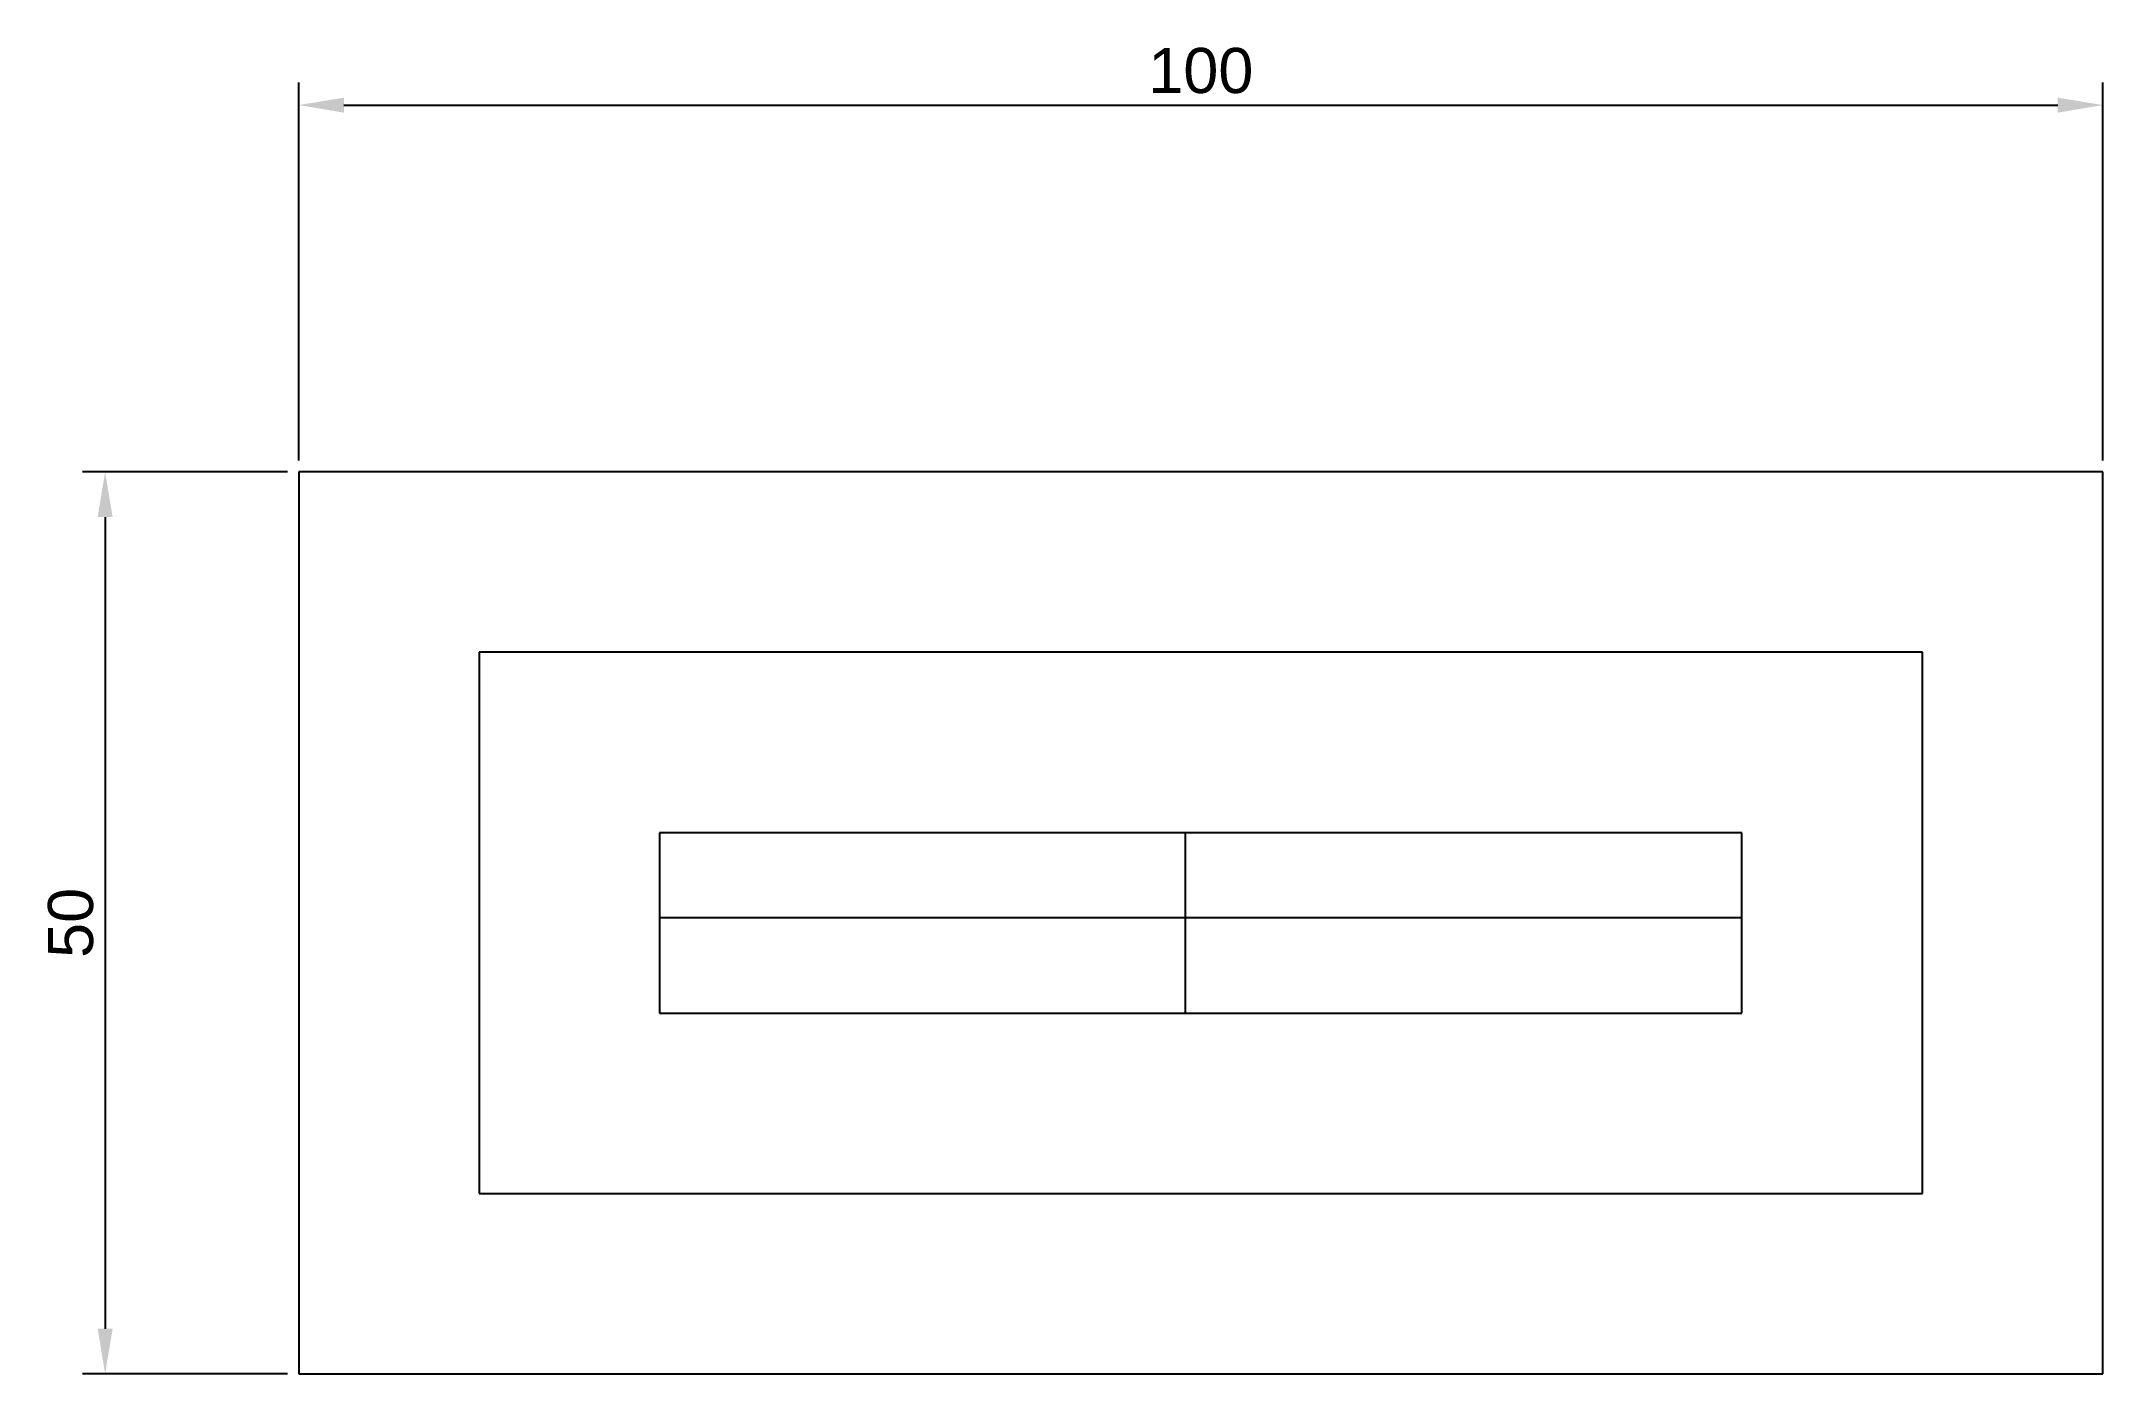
# Model space of a CAD drawing. Header units: millimetres. Extents: x 1376 to 1490, y 1983 to 2057.
import ezdxf

# ---------------------------------------------------------------- set-up
doc = ezdxf.new("R2010")
doc.units = ezdxf.units.MM
doc.styles.get("Standard").update_dxf_attribs({"font": 'arial.ttf'})
doc.dimstyles.new('ISO-25', dxfattribs={"dimtxt": 2.5, "dimasz": 2.5, "dimexe": 1.25, "dimexo": 0.625, "dimtad": 1, "dimtxsty": 'Standard', "dimcen": 2.5, "dimadec": 0, "dimazin": 0, "dimtfac": 1, "dimtmove": 0, "dimatfit": 3, "dimfxl": 1, "dimarcsym": 0})

# ---------------------------------------------------------------- blocks, each defined once
blk = doc.blocks.new('*D2')
at = {"color": 0, "lineweight": -2, "transparency": 16777216}
for p, q in [((1390.16, 2033.49), (1390.16, 2054.45)), ((1490.16, 2033.49), (1490.16, 2054.45)), ((1392.66, 2053.2), (1487.66, 2053.2))]:
    blk.add_line(p, q, dxfattribs=at)
at = {"color": 0, "transparency": 16777216}
for points in [[(1392.66, 2053.61), (1392.66, 2052.78), (1390.16, 2053.2)], [(1487.66, 2053.61), (1487.66, 2052.78), (1490.16, 2053.2)]]:
    blk.add_solid(points, dxfattribs=at)
at = {"layer": 'Defpoints', "color": 0, "transparency": 16777216}
for p in [(1490.16, 2053.2), (1390.16, 2032.86), (1490.16, 2032.86)]:
    blk.add_point(p, dxfattribs=at)
at = {"color": 0, "transparency": 16777216, "insert": (1440.16, 2055.1), "char_height": 2.5, "attachment_point": 5}
blk.add_mtext('100', dxfattribs=at)
blk = doc.blocks.new('*D3')
at = {"color": 0, "lineweight": -2, "transparency": 16777216}
for p, q in [((1389.53, 2032.86), (1378.17, 2032.86)), ((1379.42, 2030.36), (1379.42, 1985.36)), ((1389.53, 1982.86), (1378.17, 1982.86))]:
    blk.add_line(p, q, dxfattribs=at)
at = {"color": 0, "transparency": 16777216}
for points in [[(1379.01, 2030.36), (1379.84, 2030.36), (1379.42, 2032.86)], [(1379.01, 1985.36), (1379.84, 1985.36), (1379.42, 1982.86)]]:
    blk.add_solid(points, dxfattribs=at)
at = {"layer": 'Defpoints', "color": 0, "transparency": 16777216}
for p in [(1390.16, 2032.86), (1379.42, 1982.86), (1390.16, 1982.86)]:
    blk.add_point(p, dxfattribs=at)
at = {"color": 0, "transparency": 16777216, "insert": (1377.52, 2007.86), "char_height": 2.5, "attachment_point": 5, "rotation": 90}
blk.add_mtext('50', dxfattribs=at)

msp = doc.modelspace()

# ---------------------------------------------------------------- linework, layer by layer
at = {"color": 1}
for p, q in [((1490.158, 2032.861), (1390.158, 2032.861)), ((1390.158, 2032.861), (1390.158, 1982.861)), ((1490.158, 1982.861), (1490.158, 2032.861)), ((1480.158, 2022.861), (1400.158, 2022.861)), ((1400.158, 2022.861), (1400.158, 1992.861)), ((1480.158, 1992.861), (1480.158, 2022.861)), ((1400.158, 1992.861), (1480.158, 1992.861)), ((1390.158, 1982.861), (1490.158, 1982.861))]:
    msp.add_line(p, q, dxfattribs=at)
for p, q in [((1410.158, 2012.861), (1410.158, 2002.861)), ((1470.158, 2012.861), (1410.158, 2012.861)), ((1439.291, 2012.861), (1439.291, 2002.861)), ((1470.158, 2002.861), (1470.158, 2012.861)), ((1470.158, 2008.131), (1410.158, 2008.131)), ((1410.158, 2002.861), (1470.158, 2002.861))]:
    msp.add_line(p, q)

# ---------------------------------------------------------------- dimensions: what is measured, and where the dimension line sits
dim = msp.add_linear_dim(base=(1490.158, 2053.198), p1=(1390.158, 2032.861), p2=(1490.158, 2032.861), dimstyle='ISO-25')
dim.commit()
dim.dimension.update_dxf_attribs({"geometry": '*D2', "text_midpoint": (1440.158, 2055.099)})
dim = msp.add_linear_dim(base=(1379.422, 1982.861), p1=(1390.158, 2032.861), p2=(1390.158, 1982.861), angle=90, dimstyle='ISO-25')
dim.commit()
dim.dimension.update_dxf_attribs({"geometry": '*D3', "text_midpoint": (1377.521, 2007.861)})

doc.saveas('drawing.dxf')
